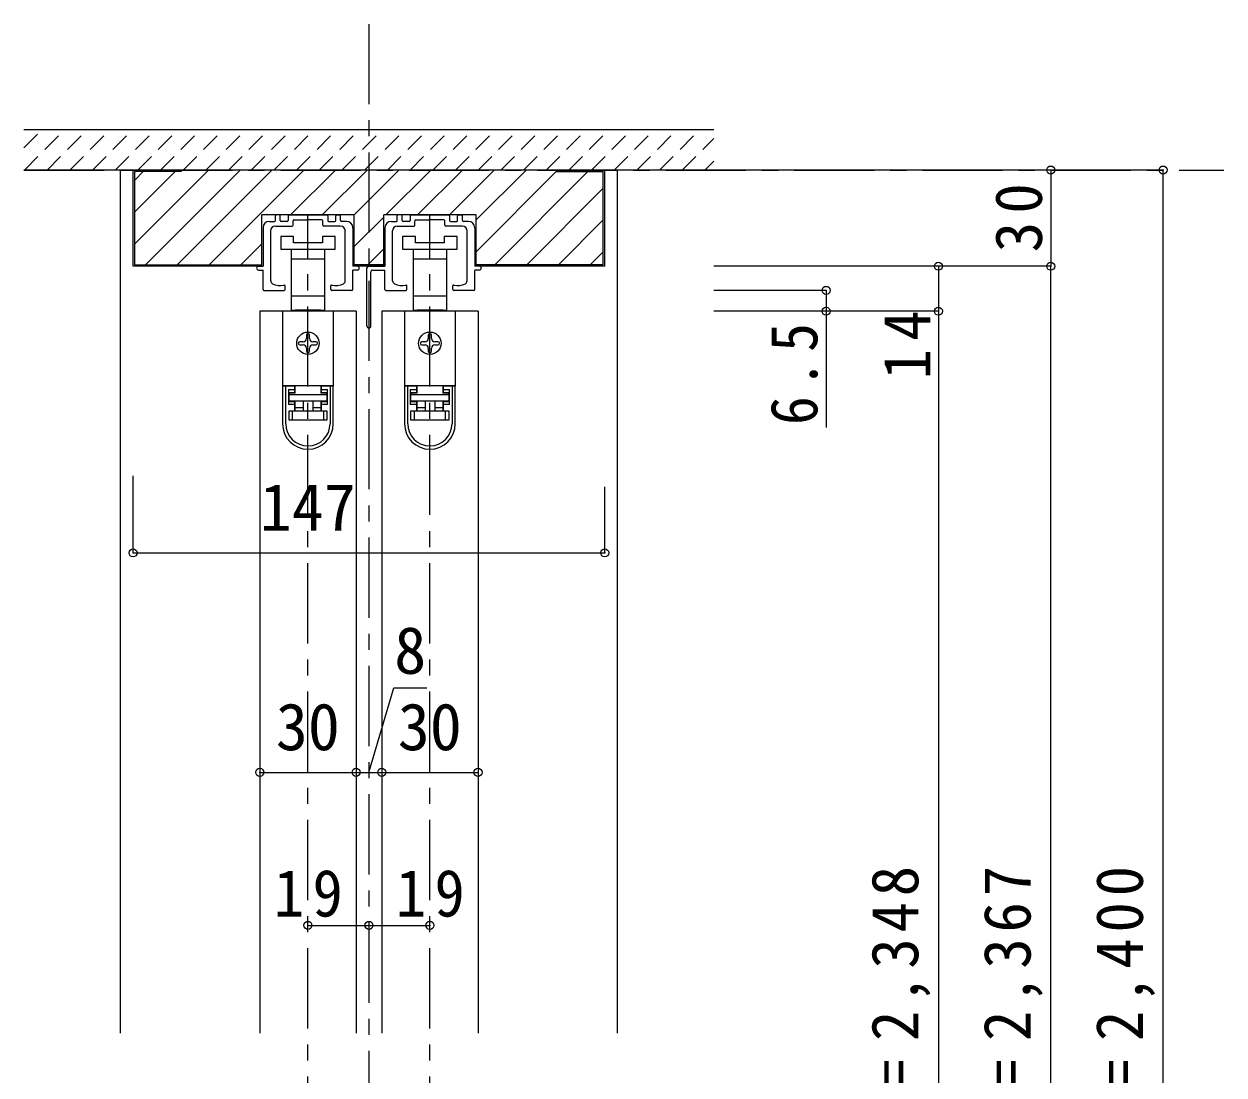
# Model space of a CAD drawing. Units: millimetres, scale not verified. Extents: x -973 to 977, y -718 to 696.
# Drawn here: x 106.7 to 480.7, y -330 to -2.5 of the extents above; entities that cross this region are included whole.
import ezdxf
from ezdxf.enums import TextEntityAlignment as Align

# ---------------------------------------------------------------- set-up
doc = ezdxf.new("R2010")
doc.units = ezdxf.units.MM
doc.header["$LTSCALE"] = 5
doc.header["$PDMODE"] = 32
doc.header["$PDSIZE"] = 2.5
doc.linetypes.add('CHAIN1', pattern=[8, 5, -1, 1, -1])
doc.linetypes.add('DASHED1', pattern=[1.8, 1.2, -0.6])
for name, color, linetype in [('0-1_通り芯', 4, 'CHAIN1'), ('0-4_枠', 3, 'Continuous'), ('0-6_扉', 6, 'Continuous'), ('0-7_金物', 7, 'Continuous'), ('0-B_寸法', 7, 'Continuous'), ('0-C_ハッチ', 4, 'DASHED1')]:
    doc.layers.add(name, color=color, linetype=linetype)
doc.styles.add('ＭＳ ゴシック', font='')
doc.styles.get('ＭＳ ゴシック').set_extended_font_data('MS Gothic')

# ---------------------------------------------------------------- blocks, each defined once
blk = doc.blocks.new('下荷重(戸車)')
at = {"layer": '0-7_金物'}
for p, q in [((8.5, 37.107), (4.5, 37.107)), ((-5.25, 30.107), (0, 30.107)), ((0, 30.107), (5.25, 30.107)), ((5.25, 30.107), (5.25, 33.107)), ((5.25, 18.507), (5.25, 30.107)), ((0, 18.507), (-5.25, 18.507)), ((-5.25, 18.507), (-5.25, 14.107)), ((5.25, 18.507), (0, 18.507)), ((5.25, 14.107), (5.25, 18.507)), ((7.9, 13.807), (-7.9, 13.807)), ((-7.9, 13.807), (-7.9, -9.493)), ((-5.25, 14.107), (-4, 14.107)), ((-4, 14.107), (-4, 13.807)), ((4, 14.107), (-4, 14.107)), ((4, 14.107), (5.25, 14.107)), ((4, 13.807), (4, 14.107)), ((7.9, 13.807), (7.9, -9.493)), ((-1.5, 4.307), (-2.5, 4.307)), ((-0.5, 6.307), (-0.5, 5.307)), ((0.5, 5.307), (0.5, 6.307)), ((2.5, 4.307), (1.5, 4.307)), ((-2.5, 3.307), (-1.5, 3.307)), ((-0.5, 2.307), (-0.5, 1.307)), ((0.5, 1.307), (0.5, 2.307)), ((1.5, 3.307), (2.5, 3.307)), ((7.9, -9.493), (-7.9, -9.493)), ((-7.9, -9.493), (-7.9, -9.593)), ((-6.9, -9.593), (-7.9, -9.593)), ((-7.9, -9.593), (-7.9, -21.293)), ((-4.2, -9.593), (-6.9, -9.593)), ((-6.9, -21.293), (-6.9, -9.593)), ((-6.1, -10.593), (-6.1, -15.293)), ((-6.1, -10.593), (-4.2, -10.593)), ((-4.9, -9.593), (-4.9, -9.493)), ((-4.2, -9.593), (-4.2, -10.593)), ((-4, -11.693), (-4, -9.493)), ((4, -9.493), (4, -11.693)), ((6.9, -9.593), (4.2, -9.593)), ((4.2, -10.593), (4.2, -9.593)), ((4.2, -11.593), (4.2, -10.593)), ((4.2, -10.593), (6.1, -10.593)), ((4.9, -9.493), (4.9, -9.593)), ((6.1, -15.293), (6.1, -10.593)), ((6.9, -9.593), (6.9, -21.293)), ((7.9, -9.593), (6.9, -9.593)), ((7.9, -9.493), (7.9, -9.593)), ((7.9, -21.293), (7.9, -9.593)), ((-6.1, -14.293), (-4.2, -14.293)), ((-5.9, -11.693), (-5.9, -12.193)), ((-4, -11.693), (-5.9, -11.693)), ((-5.9, -12.193), (5.9, -12.193)), ((-5.9, -14.193), (-5.9, -12.193)), ((5.9, -14.193), (-5.9, -14.193)), ((-4.2, -14.293), (-4.2, -15.293)), ((-4, -16.193), (-4, -14.193)), ((-1.5, -14.193), (-1.5, -17.193)), ((1.5, -14.193), (1.5, -17.193)), ((5.9, -11.693), (4, -11.693)), ((6.1, -11.593), (4.2, -11.593)), ((5.9, -12.193), (5.9, -11.693)), ((5.9, -12.193), (5.9, -14.193)), ((-4.2, -15.293), (-6.1, -15.293)), ((-5.9, -17.193), (-4.9, -17.193)), ((-4.9, -17.193), (4.9, -17.193)), ((-4.9, -17.193), (-4.9, -20.193)), ((-4.2, -15.293), (-4.2, -17.193)), ((1.5, -16.193), (4, -16.193)), ((6.1, -15.293), (4.2, -15.293)), ((4.2, -17.193), (4.2, -15.293)), ((4.9, -17.193), (5.9, -17.193)), ((5.9, -17.193), (5.9, -20.193)), ((4.9, -20.193), (-4.9, -20.193))]:
    blk.add_line(p, q, dxfattribs=at)
for points in [[(-8.5, 33.107), (0, 33.107), (8.5, 33.107), (8.5, 37.107)], [(4.5, 37.107), (4.5, 35.107), (-4.5, 35.107), (-4.5, 37.107), (-8.5, 37.107), (-8.5, 33.107)], [(-5.25, 33.107), (-5.25, 30.107), (-5.25, 18.507)], [(-4.2, -10.593), (-4.2, -11.593), (-6.1, -11.593)], [(4, -14.193), (4, -16.193), (4, -17.193)], [(4.2, -15.293), (4.2, -14.293), (6.1, -14.293)], [(-4.9, -20.193), (-5.9, -20.193), (-5.9, -17.193)], [(-4, -17.193), (-4, -16.193), (-1.5, -16.193)], [(5.9, -20.193), (4.9, -20.193), (4.9, -17.193)]]:
    blk.add_lwpolyline(points, dxfattribs=at)
blk.add_circle((0, 3.807), 3.5, dxfattribs=at)
for centre, radius, start, end in [((-2.5, 3.807), 0.5, 90, 180), ((-2.5, 3.807), 0.5, 180, 270), ((-1.5, 5.307), 1, 270, 0), ((0, 6.307), 0.5, 90, 180), ((0, 6.307), 0.5, 0, 90), ((1.5, 5.307), 1, 180, 270), ((2.5, 3.807), 0.5, 0, 90), ((2.5, 3.807), 0.5, 270, 0), ((-1.5, 2.307), 1, 0, 90), ((0, 1.307), 0.5, 180, 270), ((0, 1.307), 0.5, 270, 0), ((1.5, 2.307), 1, 90, 180), ((0, -21.293), 7.9, 180, 0), ((0, -21.293), 6.9, 180, 0)]:
    blk.add_arc(centre, radius, start, end, dxfattribs=at)
blk = doc.blocks.new('02')
at = {"layer": '0-B_寸法'}
for p, q in [((-10.15, 6.923), (-10.15, 8.323)), ((-8.95, 8.623), (-9.85, 8.623)), ((-8.65, 6.923), (-8.65, 8.323)), ((-6.15, 8.323), (-6.15, 6.923)), ((-5.85, 8.623), (5.85, 8.623)), ((6.15, 8.323), (6.15, 6.923)), ((8.65, 6.923), (8.65, 8.323)), ((8.95, 8.623), (9.85, 8.623)), ((10.15, 6.923), (10.15, 8.323)), ((-14, 4.623), (-14, -7.377)), ((-12, 6.623), (-10.45, 6.623)), ((-10.15, 5.123), (-4.95, 5.123)), ((-6.45, 6.623), (-8.35, 6.623)), ((-4.65, 5.423), (-4.65, 6.823)), ((-4.35, 7.123), (-0.3, 7.123)), ((0, 7.423), (-0.3, 7.123)), ((0, 7.423), (0.3, 7.123)), ((4.35, 7.123), (0.3, 7.123)), ((4.65, 5.423), (4.65, 6.823)), ((10.15, 5.123), (4.95, 5.123)), ((6.45, 6.623), (8.35, 6.623)), ((12, 6.623), (10.45, 6.623)), ((14, 4.623), (14, -7.377)), ((-11.6, -11.949), (-11.6, 3.623)), ((11.6, -11.949), (11.6, 3.623)), ((-15.4, -7.377), (-14, -7.377)), ((15.4, -7.377), (14, -7.377)), ((-15.4, -8.577), (-14, -8.577)), ((-14, -14.577), (-14, -8.577)), ((15.4, -8.577), (14, -8.577)), ((14, -14.577), (14, -8.577)), ((-13.7, -14.877), (-7.45, -14.877)), ((-7.15, -14.577), (-7.15, -13.502)), ((7.15, -14.577), (7.15, -13.502)), ((13.7, -14.877), (7.45, -14.877))]:
    blk.add_line(p, q, dxfattribs=at)
for centre, radius, start, end in [((-9.85, 8.323), 0.3, 90, 180), ((-8.95, 8.323), 0.3, 0, 90), ((-5.85, 8.323), 0.3, 90, 180), ((5.85, 8.323), 0.3, 0, 90), ((8.95, 8.323), 0.3, 90, 180), ((9.85, 8.323), 0.3, 0, 90), ((-12, 4.623), 2, 90, 180), ((-10.15, 3.623), 1.5, 90, 180), ((-10.45, 6.923), 0.3, 270, 0), ((-8.35, 6.923), 0.3, 180, 270), ((-6.45, 6.923), 0.3, 270, 0), ((-4.95, 5.423), 0.3, 270, 0), ((-4.35, 6.823), 0.3, 90, 180), ((4.35, 6.823), 0.3, 0, 90), ((4.95, 5.423), 0.3, 180, 270), ((6.45, 6.923), 0.3, 180, 270), ((8.35, 6.923), 0.3, 270, 0), ((10.45, 6.923), 0.3, 180, 270), ((10.15, 3.623), 1.5, 0, 90), ((12, 4.623), 2, 0, 90), ((-15.4, -7.977), 0.6, 90, 180), ((15.4, -7.977), 0.6, 0, 90), ((-15.4, -7.977), 0.6, 180, 270), ((15.4, -7.977), 0.6, 270, 0), ((-13.7, -14.577), 0.3, 180, 270), ((-10.6, -11.949), 1, 180, 243.25632), ((-8.8, -8.377), 5, 243.25632, 284.75682), ((-7.45, -13.502), 0.3, 0, 104.75682), ((-7.45, -14.577), 0.3, 270, 0), ((7.45, -13.502), 0.3, 75.24318, 180), ((7.45, -14.577), 0.3, 180, 270), ((8.8, -8.377), 5, 255.24318, 296.74368), ((10.6, -11.949), 1, 296.74368, 0), ((13.7, -14.577), 0.3, 270, 0)]:
    blk.add_arc(centre, radius, start, end, dxfattribs=at)
blk = doc.blocks.new('03')
at = {"layer": '0-B_寸法'}
for p, q in [((-9.229, 7.776), (-9.229, 9.176)), ((-8.029, 9.476), (-8.929, 9.476)), ((-7.729, 7.776), (-7.729, 9.176)), ((-5.229, 9.176), (-5.229, 7.776)), ((-4.929, 9.476), (6.771, 9.476)), ((-3.729, 6.276), (-3.729, 7.676)), ((-3.429, 7.976), (0.621, 7.976)), ((0.921, 8.276), (0.621, 7.976)), ((0.921, 8.276), (1.221, 7.976)), ((5.271, 7.976), (1.221, 7.976)), ((5.571, 6.276), (5.571, 7.676)), ((7.071, 9.176), (7.071, 7.776)), ((9.571, 7.776), (9.571, 9.176)), ((9.871, 9.476), (10.771, 9.476)), ((11.071, 7.776), (11.071, 9.176)), ((-13.079, 5.476), (-13.079, -6.524)), ((-11.079, 7.476), (-9.529, 7.476)), ((-10.679, -11.096), (-10.679, 4.476)), ((-9.229, 5.976), (-4.029, 5.976)), ((-5.529, 7.476), (-7.429, 7.476)), ((11.071, 5.976), (5.871, 5.976)), ((7.371, 7.476), (9.271, 7.476)), ((12.921, 7.476), (11.371, 7.476)), ((12.521, -11.096), (12.521, 4.476)), ((14.921, 5.476), (14.921, -6.524)), ((-18.679, -25.124), (-18.679, -7.024)), ((-18.179, -6.524), (-13.079, -6.524)), ((16.321, -6.524), (14.921, -6.524)), ((-17.479, -25.124), (-17.479, -8.224)), ((-16.979, -7.724), (-13.079, -7.724)), ((-13.079, -13.724), (-13.079, -7.724)), ((16.321, -7.724), (14.921, -7.724)), ((14.921, -13.724), (14.921, -7.724)), ((-12.779, -14.024), (-6.529, -14.024)), ((-6.229, -13.724), (-6.229, -12.649)), ((8.071, -13.724), (8.071, -12.649)), ((14.621, -14.024), (8.371, -14.024))]:
    blk.add_line(p, q, dxfattribs=at)
for centre, radius, start, end in [((-9.529, 7.776), 0.3, 270, 0), ((-8.929, 9.176), 0.3, 90, 180), ((-8.029, 9.176), 0.3, 0, 90), ((-7.429, 7.776), 0.3, 180, 270), ((-5.529, 7.776), 0.3, 270, 0), ((-4.929, 9.176), 0.3, 90, 180), ((-3.429, 7.676), 0.3, 90, 180), ((5.271, 7.676), 0.3, 0, 90), ((6.771, 9.176), 0.3, 0, 90), ((7.371, 7.776), 0.3, 180, 270), ((9.271, 7.776), 0.3, 270, 0), ((9.871, 9.176), 0.3, 90, 180), ((10.771, 9.176), 0.3, 0, 90), ((11.371, 7.776), 0.3, 180, 270), ((-11.079, 5.476), 2, 90, 180), ((-9.229, 4.476), 1.5, 90, 180), ((-4.029, 6.276), 0.3, 270, 0), ((5.871, 6.276), 0.3, 180, 270), ((11.071, 4.476), 1.5, 0, 90), ((12.921, 5.476), 2, 0, 90), ((-18.179, -7.024), 0.5, 90, 180), ((16.321, -7.124), 0.6, 0, 90), ((16.321, -7.124), 0.6, 270, 0), ((-16.979, -8.224), 0.5, 90, 180), ((-9.679, -11.096), 1, 180, 243.25632), ((11.521, -11.096), 1, 296.74368, 0), ((-12.779, -13.724), 0.3, 180, 270), ((-7.879, -7.524), 5, 243.25632, 284.75682), ((-6.529, -12.649), 0.3, 0, 104.75682), ((-6.529, -13.724), 0.3, 270, 0), ((8.371, -12.649), 0.3, 75.24318, 180), ((8.371, -13.724), 0.3, 180, 270), ((9.721, -7.524), 5, 255.24318, 296.74368), ((14.621, -13.724), 0.3, 270, 0), ((-18.079, -25.124), 0.6, 180, 0)]:
    blk.add_arc(centre, radius, start, end, dxfattribs=at)

msp = doc.modelspace()

# ---------------------------------------------------------------- linework, layer by layer
at = {"layer": '0-1_通り芯'}
for p, q in [((214.153, -2.5), (214.153, -577.5)), ((106.653, -48), (480.653, -48)), ((195.153, -555.5), (195.153, -62)), ((233.153, -555.5), (233.153, -62))]:
    msp.add_line(p, q, dxfattribs=at)
at = {"layer": '0-4_枠', "color": 4}
for p, q in [((136.653, -48), (140.653, -48)), ((136.653, -48), (136.653, -316.99)), ((291.653, -48), (287.653, -48)), ((291.653, -316.99), (291.653, -48))]:
    msp.add_line(p, q, dxfattribs=at)
at = {"layer": '0-4_枠'}
for p, q in [((140.653, -78), (140.653, -48)), ((287.653, -48), (140.653, -48)), ((141.153, -77.5), (141.153, -48.5)), ((155.653, -48.5), (141.153, -48.5)), ((155.653, -48), (155.653, -48.5)), ((272.653, -48.5), (272.653, -48)), ((272.653, -48.5), (287.153, -48.5)), ((287.153, -77.5), (287.153, -48.5)), ((287.653, -78), (287.653, -48)), ((180.753, -78), (180.753, -62)), ((209.553, -62), (180.753, -62)), ((209.553, -78), (209.553, -62)), ((218.753, -78), (218.753, -62)), ((247.553, -62), (218.753, -62)), ((247.553, -78), (247.553, -62)), ((180.753, -78), (140.653, -78)), ((141.153, -77.5), (180.753, -77.5)), ((218.753, -77.5), (209.553, -77.5)), ((218.753, -78), (209.553, -78)), ((287.153, -77.5), (247.553, -77.5)), ((287.653, -78), (247.553, -78))]:
    msp.add_line(p, q, dxfattribs=at)
at = {"layer": '0-6_扉'}
for p, q in [((210.153, -92), (180.153, -92)), ((180.153, -92), (180.153, -316.99)), ((210.153, -92), (210.153, -316.99)), ((248.153, -92), (218.153, -92)), ((218.153, -92), (218.153, -316.99)), ((248.153, -92), (248.153, -316.99))]:
    msp.add_line(p, q, dxfattribs=at)
at = {"layer": '0-B_寸法', "color": 4, "linetype": 'DASHED1'}
for p, q in [((106.653, -41.037), (112.19, -35.5)), ((106.761, -48), (119.261, -35.5)), ((113.832, -48), (126.332, -35.5)), ((120.904, -48), (133.404, -35.5)), ((127.975, -48), (140.475, -35.5)), ((135.046, -48), (147.546, -35.5)), ((142.117, -48), (154.617, -35.5)), ((149.188, -48), (161.688, -35.5)), ((156.259, -48), (168.759, -35.5)), ((163.33, -48), (175.83, -35.5)), ((170.401, -48), (182.901, -35.5)), ((177.472, -48), (189.972, -35.5)), ((184.543, -48), (197.043, -35.5)), ((191.614, -48), (204.114, -35.5)), ((198.685, -48), (211.185, -35.5)), ((205.756, -48), (218.256, -35.5)), ((212.827, -48), (225.327, -35.5)), ((219.899, -48), (232.399, -35.5)), ((226.97, -48), (239.47, -35.5)), ((234.041, -48), (246.541, -35.5)), ((241.112, -48), (253.612, -35.5)), ((248.183, -48), (260.683, -35.5)), ((255.254, -48), (267.754, -35.5)), ((262.325, -48), (274.825, -35.5)), ((269.396, -48), (281.896, -35.5)), ((276.467, -48), (288.967, -35.5)), ((283.538, -48), (296.038, -35.5)), ((290.609, -48), (303.109, -35.5)), ((297.68, -48), (310.18, -35.5)), ((304.751, -48), (317.251, -35.5)), ((311.822, -48), (321.653, -38.169)), ((318.893, -48), (321.653, -45.24))]:
    msp.add_line(p, q, dxfattribs=at)
at = {"layer": '0-B_寸法', "color": 2}
for p, q in [((321.653, -35.5), (106.653, -35.5)), ((321.653, -48), (106.653, -48))]:
    msp.add_line(p, q, dxfattribs=at)
at = {"layer": '0-B_寸法', "color": 4}
for p, q in [((461.653, -48), (321.653, -48)), ((426.653, -48), (426.653, -78)), ((461.653, -555.5), (461.653, -48)), ((426.653, -78), (321.653, -78)), ((391.653, -78), (391.653, -92)), ((426.653, -552.5), (426.653, -78)), ((356.653, -85.5), (321.653, -85.5)), ((356.653, -85.5), (356.653, -128.231)), ((391.653, -92), (321.653, -92)), ((391.653, -92), (391.653, -547.5)), ((140.653, -167.304), (140.653, -143.246)), ((287.653, -167.304), (287.653, -146.746)), ((140.653, -167.304), (287.653, -167.304)), ((180.153, -235.695), (248.153, -235.695)), ((195.153, -283.376), (214.153, -283.376)), ((214.153, -283.376), (233.153, -283.376))]:
    msp.add_line(p, q, dxfattribs=at)
msp.add_lwpolyline([(214.153, -235.695), (221.873, -209.386), (232.204, -209.386)], dxfattribs=at)
at = {"layer": '0-B_寸法'}
for p in [(426.653, -48), (461.653, -48), (391.653, -78), (426.653, -78), (356.653, -85.5), (356.653, -92), (391.653, -92), (140.653, -167.304), (287.653, -167.304), (180.153, -235.695), (210.153, -235.695), (218.153, -235.695), (248.153, -235.695), (195.153, -283.376), (214.153, -283.376), (233.153, -283.376)]:
    msp.add_point(p, dxfattribs=at)
at = {"layer": '0-C_ハッチ', "linetype": 'Continuous'}
for p, q in [((141.153, -70.972), (164.125, -48)), ((141.153, -51.173), (143.826, -48.5)), ((141.153, -61.073), (153.726, -48.5)), ((144.525, -77.5), (174.025, -48)), ((154.424, -77.5), (183.924, -48)), ((164.324, -77.5), (193.824, -48)), ((189.723, -62), (203.723, -48)), ((199.623, -62), (213.623, -48)), ((209.522, -62), (223.522, -48)), ((219.422, -62), (233.422, -48)), ((229.321, -62), (243.321, -48)), ((239.221, -62), (253.221, -48)), ((247.553, -63.567), (263.12, -48)), ((247.553, -73.467), (272.653, -48.367)), ((282.419, -48.5), (253.419, -77.5)), ((263.319, -77.5), (287.153, -53.666)), ((209.553, -71.869), (218.753, -62.669)), ((273.218, -77.5), (287.153, -63.565)), ((180.753, -70.97), (174.223, -77.5)), ((213.821, -77.5), (218.753, -72.568)), ((283.118, -77.5), (287.153, -73.465))]:
    msp.add_line(p, q, dxfattribs=at)

# ---------------------------------------------------------------- block references
at = {"layer": '0-7_金物'}
for name, p in [('02', (195.153, -70.623)), ('03', (232.232, -71.476)), ('下荷重(戸車)', (195.153, -105.807)), ('下荷重(戸車)', (233.153, -105.807))]:
    msp.add_blockref(name, p, dxfattribs=at)

# ---------------------------------------------------------------- texts
at = {"layer": '0-B_寸法', "style": 'ＭＳ ゴシック'}
for s, p in [('147', (180.153, -164.804)), ('8', (222.039, -209.386)), ('30', (185.153, -233.195)), ('30', (223.153, -233.195))]:
    msp.add_text(s, height=14.66, dxfattribs=at).set_placement(p, align=Align.BOTTOM_LEFT)
at = {"layer": '0-B_寸法', "char_height": 14.66, "attachment_point": 7, "rotation": 90, "style": 'ＭＳ ゴシック'}
for s, insert in [('\\T1.27;\\W0.95;30', (424.153, -73.625)), ('\\T1.27;\\W0.95;14', (389.153, -113.25)), ('\\T1.27;\\W0.9;6.5', (354.153, -127.462)), ('\\T1.19;\\W0.95;ＤＨ＝2,348', (389.153, -387.25)), ('\\T1.19;\\W0.95;枠内＝2,367', (424.153, -387.25)), ('\\T1.19;\\W0.95;枠外＝2,400', (459.153, -387.25))]:
    msp.add_mtext(s, dxfattribs=dict(at, insert=insert))
at = {"layer": '0-B_寸法', "char_height": 14.66, "attachment_point": 7, "style": 'ＭＳ ゴシック'}
for insert in [(184.528, -280.876), (222.528, -280.876)]:
    msp.add_mtext('\\T1.27;\\W0.95;19', dxfattribs=dict(at, insert=insert))

doc.saveas('drawing.dxf')
